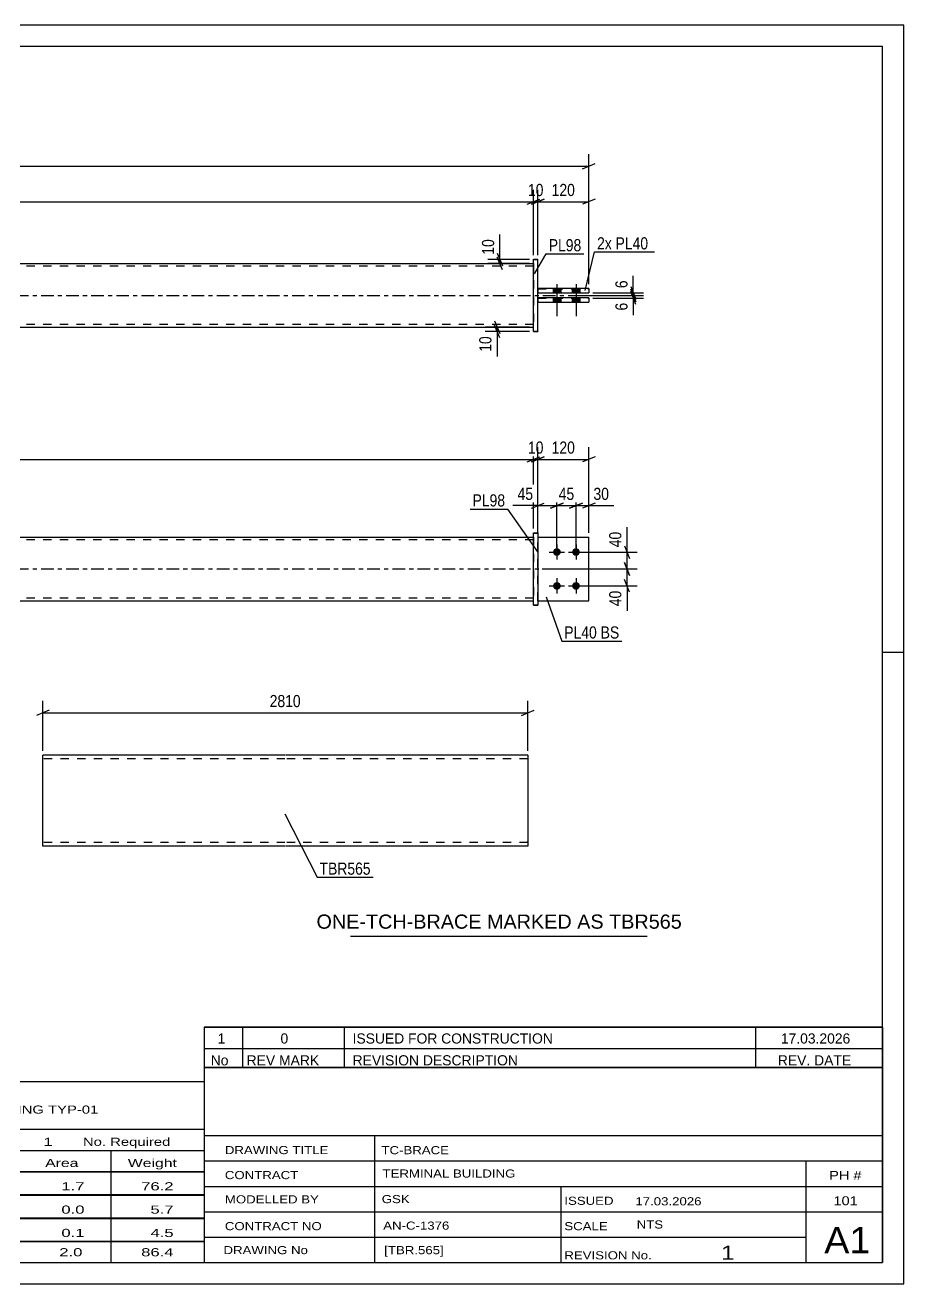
# Model space of a CAD drawing. Header units: millimetres. Extents: x 0 to 420, y 0 to 297.
# Drawn here: x 212.8 to 420, y 0 to 297 of the extents above; entities that cross this region are included whole.
import ezdxf

# ---------------------------------------------------------------- set-up
doc = ezdxf.new("R2010")
doc.units = ezdxf.units.MM
doc.linetypes.add('DXK_LINE_DOT2', pattern=[3.9198, 1.9599, -1.9599])
doc.linetypes.add('DXK_LINE_DOT3', pattern=[5.9187, 2.979, -0.9799, 0.9799, -0.9799])
doc.styles.add('Arial', font='ARIAL.TTF', dxfattribs={"height": 0.2})
doc.styles.add('Arial Narrow', font='ARIALN.TTF', dxfattribs={"height": 0.2})

# ---------------------------------------------------------------- blocks, each defined once
blk = doc.blocks.new('Unknown-582686256-1133')
at = {"color": 5, "linetype": 'Continuous'}
for p, q in [((420, 297), (0, 297)), ((420, 0), (420, 297)), ((415, 292), (5, 292)), ((415, 5), (415, 292)), ((420, 149), (415, 149)), ((5, 5), (415, 5)), ((0, 0), (420, 0))]:
    blk.add_line(p, q, dxfattribs=at)
blk = doc.blocks.new('Part-582686256-1702 - 1676')
at = {"color": 7, "linetype": 'DXK_LINE_DOT2'}
for p, q in [((333.69, 161.17), (333.69, 176.18)), ((333.69, 176.18), (345.69, 176.18)), ((333.69, 176.17), (345.69, 176.17)), ((345.69, 176.18), (345.69, 176.17)), ((345.69, 161.18), (345.69, 176.18)), ((333.69, 161.18), (333.69, 161.17))]:
    blk.add_line(p, q, dxfattribs=at)
at = {"color": 2, "linetype": 'Continuous'}
for p, q in [((333.69, 161.18), (345.69, 161.18)), ((333.69, 161.17), (345.69, 161.17)), ((345.69, 161.18), (345.69, 161.18)), ((345.69, 161.18), (345.69, 161.17)), ((345.69, 161.17), (345.69, 161.18))]:
    blk.add_line(p, q, dxfattribs=at)
blk = doc.blocks.new('Part-582686256-1707 - 1676')
at = {"color": 2, "linetype": 'Continuous'}
for p, q in [((333.69, 176.18), (345.69, 176.18)), ((345.69, 161.18), (345.69, 176.18)), ((333.69, 161.18), (345.69, 161.18)), ((333.69, 161.18), (345.69, 161.18))]:
    blk.add_line(p, q, dxfattribs=at)
at = {"color": 7, "linetype": 'DXK_LINE_DOT2'}
for p, q in [((333.69, 176.18), (345.69, 176.18)), ((333.69, 161.18), (333.69, 176.18)), ((345.69, 176.18), (345.69, 176.18)), ((333.69, 161.18), (333.69, 161.18))]:
    blk.add_line(p, q, dxfattribs=at)
blk = doc.blocks.new('Part-582686256-1712 - 1676')
at = {"color": 2, "linetype": 'Continuous'}
for p, q in [((332.69, 177.21), (333.69, 177.21)), ((332.69, 160.21), (332.69, 177.21)), ((333.69, 177.21), (333.69, 160.15)), ((332.69, 160.21), (332.69, 160.15)), ((332.69, 160.15), (332.69, 160.21)), ((332.69, 160.21), (333.69, 160.21)), ((332.69, 160.15), (333.69, 160.15))]:
    blk.add_line(p, q, dxfattribs=at)
at = {"color": 7, "linetype": 'DXK_LINE_DOT2'}
blk.add_line((332.69, 177.15), (333.69, 177.15), dxfattribs=at)
blk = doc.blocks.new('Part-582686256-1732 - 1676')
at = {"linetype": 'Continuous'}
blk.add_hatch(color=2, dxfattribs=at).paths.add_polyline_path([(106.59, 176.18), (105.79, 177.58), (107.39, 177.58)])
at = {"color": 2, "linetype": 'Continuous'}
for p, q in [((76.59, 176.18), (204.59, 176.18)), ((106.59, 176.18), (105.79, 177.58)), ((105.79, 177.58), (107.39, 177.58)), ((107.39, 177.58), (106.59, 176.18)), ((204.69, 176.18), (332.69, 176.18)), ((76.59, 161.18), (204.59, 161.18)), ((204.69, 161.18), (332.69, 161.18))]:
    blk.add_line(p, q, dxfattribs=at)
at = {"color": 7, "linetype": 'DXK_LINE_DOT2'}
for p, q in [((76.59, 161.18), (76.59, 176.18)), ((204.59, 175.58), (76.59, 175.58)), ((332.69, 175.58), (204.69, 175.58)), ((332.69, 176.18), (332.69, 161.18)), ((204.59, 161.78), (76.59, 161.78)), ((332.69, 161.78), (204.69, 161.78))]:
    blk.add_line(p, q, dxfattribs=at)
at = {"color": 7, "linetype": 'DXK_LINE_DOT3'}
for p, q in [((66.59, 168.68), (204.59, 168.68)), ((204.69, 168.68), (342.69, 168.68))]:
    blk.add_line(p, q, dxfattribs=at)
at = {"color": 2, "linetype": 'Continuous'}
blk.add_circle((106.59, 177.08), 1, dxfattribs=at)
blk = doc.blocks.new('Bolt-582686256-1733 - 1676')
at = {"linetype": 'Continuous'}
for points in [[(338.19, 173.58), (338.37, 173.56), (338.55, 173.51), (338.72, 173.41), (338.86, 173.29), (338.97, 173.13), (339.04, 172.96), (339.08, 172.78), (339.08, 172.59), (339.04, 172.41), (338.97, 172.23), (338.86, 172.08), (338.72, 171.96), (338.55, 171.86), (338.37, 171.8), (338.19, 171.78), (338, 171.8), (337.82, 171.86), (337.66, 171.96), (337.52, 172.08), (337.41, 172.23), (337.33, 172.41), (337.29, 172.59), (337.29, 172.78), (337.33, 172.96), (337.41, 173.13), (337.52, 173.29), (337.66, 173.41), (337.82, 173.51), (338, 173.56)], [(342.69, 173.58), (342.87, 173.56), (343.05, 173.51), (343.22, 173.41), (343.36, 173.29), (343.47, 173.13), (343.54, 172.96), (343.58, 172.78), (343.58, 172.59), (343.54, 172.41), (343.47, 172.23), (343.36, 172.08), (343.22, 171.96), (343.05, 171.86), (342.87, 171.8), (342.69, 171.78), (342.5, 171.8), (342.32, 171.86), (342.16, 171.96), (342.02, 172.08), (341.91, 172.23), (341.83, 172.41), (341.79, 172.59), (341.79, 172.78), (341.83, 172.96), (341.91, 173.13), (342.02, 173.29), (342.16, 173.41), (342.32, 173.51), (342.5, 173.56)], [(338.19, 165.58), (338.37, 165.56), (338.55, 165.51), (338.72, 165.41), (338.86, 165.29), (338.97, 165.13), (339.04, 164.96), (339.08, 164.78), (339.08, 164.59), (339.04, 164.41), (338.97, 164.23), (338.86, 164.08), (338.72, 163.96), (338.55, 163.86), (338.37, 163.8), (338.19, 163.78), (338, 163.8), (337.82, 163.86), (337.66, 163.96), (337.52, 164.08), (337.41, 164.23), (337.33, 164.41), (337.29, 164.59), (337.29, 164.78), (337.33, 164.96), (337.41, 165.13), (337.52, 165.29), (337.66, 165.41), (337.82, 165.51), (338, 165.56)], [(342.69, 165.58), (342.87, 165.56), (343.05, 165.51), (343.22, 165.41), (343.36, 165.29), (343.47, 165.13), (343.54, 164.96), (343.58, 164.78), (343.58, 164.59), (343.54, 164.41), (343.47, 164.23), (343.36, 164.08), (343.22, 163.96), (343.05, 163.86), (342.87, 163.8), (342.69, 163.78), (342.5, 163.8), (342.32, 163.86), (342.16, 163.96), (342.02, 164.08), (341.91, 164.23), (341.83, 164.41), (341.79, 164.59), (341.79, 164.78), (341.83, 164.96), (341.91, 165.13), (342.02, 165.29), (342.16, 165.41), (342.32, 165.51), (342.5, 165.56)]]:
    blk.add_hatch(color=1, dxfattribs=at).paths.add_polyline_path(points)
at = {"color": 1, "linetype": 'Continuous'}
for p, q in [((336.39, 172.68), (339.99, 172.68)), ((338.19, 174.48), (338.19, 170.88)), ((340.89, 172.68), (344.49, 172.68)), ((342.69, 174.48), (342.69, 170.88)), ((338.19, 166.48), (338.19, 162.88)), ((342.69, 166.48), (342.69, 162.88)), ((336.39, 164.68), (339.99, 164.68)), ((340.89, 164.68), (344.49, 164.68))]:
    blk.add_line(p, q, dxfattribs=at)
blk = doc.blocks.new('Part-582686256-1393 - 1360')
at = {"color": 2, "linetype": 'Continuous'}
for p, q in [((345.69, 234.87), (333.69, 234.87)), ((345.69, 234.87), (345.69, 233.82)), ((333.69, 233.87), (345.69, 233.87)), ((333.69, 233.82), (345.69, 233.82))]:
    blk.add_line(p, q, dxfattribs=at)
at = {"color": 7, "linetype": 'DXK_LINE_DOT2'}
for p, q in [((333.69, 234.87), (333.69, 233.82)), ((333.69, 234.82), (345.69, 234.82))]:
    blk.add_line(p, q, dxfattribs=at)
blk = doc.blocks.new('Part-582686256-1410 - 1360')
at = {"linetype": 'Continuous'}
blk.add_hatch(color=2, dxfattribs=at).paths.add_polyline_path([(106.59, 233.24), (105.79, 234.64), (107.39, 234.64)])
at = {"color": 2, "linetype": 'Continuous'}
for p, q in [((76.59, 240.74), (204.59, 240.74)), ((204.69, 240.74), (332.69, 240.74)), ((106.59, 233.24), (105.79, 234.64)), ((105.79, 234.64), (107.39, 234.64)), ((107.39, 234.64), (106.59, 233.24)), ((76.59, 225.74), (204.59, 225.74)), ((204.69, 225.74), (332.69, 225.74))]:
    blk.add_line(p, q, dxfattribs=at)
at = {"color": 7, "linetype": 'DXK_LINE_DOT2'}
for p, q in [((76.59, 240.74), (76.59, 225.74)), ((332.69, 240.74), (332.69, 225.74)), ((204.59, 240.14), (76.59, 240.14)), ((332.69, 240.14), (204.69, 240.14)), ((204.59, 226.34), (76.59, 226.34)), ((332.69, 226.34), (204.69, 226.34))]:
    blk.add_line(p, q, dxfattribs=at)
at = {"color": 7, "linetype": 'DXK_LINE_DOT3'}
for p, q in [((66.59, 233.24), (204.59, 233.24)), ((204.69, 233.24), (342.69, 233.24))]:
    blk.add_line(p, q, dxfattribs=at)
at = {"color": 2, "linetype": 'Continuous'}
blk.add_circle((106.59, 234.14), 1, dxfattribs=at)
blk = doc.blocks.new('Bolt-582686256-1395 - 1360')
at = {"linetype": 'Continuous'}
for points in [[(339.09, 234.86), (337.29, 234.86), (337.29, 233.86), (339.09, 233.86)], [(339.09, 234.83), (337.29, 234.83), (337.29, 233.83), (339.09, 233.83)], [(343.59, 234.86), (341.79, 234.86), (341.79, 233.86), (343.59, 233.86)], [(343.59, 234.83), (341.79, 234.83), (341.79, 233.83), (343.59, 233.83)], [(339.09, 232.66), (337.29, 232.66), (337.29, 231.66), (339.09, 231.66)], [(339.09, 232.63), (337.29, 232.63), (337.29, 231.63), (339.09, 231.63)], [(343.59, 232.66), (341.79, 232.66), (341.79, 231.66), (343.59, 231.66)], [(343.59, 232.63), (341.79, 232.63), (341.79, 231.63), (343.59, 231.63)]]:
    blk.add_hatch(color=1, dxfattribs=at).paths.add_polyline_path(points)
at = {"color": 1, "linetype": 'Continuous'}
for p, q in [((337.29, 234.86), (337.29, 233.86)), ((337.29, 234.83), (337.29, 233.83)), ((338.19, 235.86), (338.19, 228.36)), ((338.19, 235.83), (338.19, 228.33)), ((339.09, 234.86), (339.09, 233.86)), ((339.09, 234.83), (339.09, 233.83)), ((341.79, 234.86), (341.79, 233.86)), ((341.79, 234.83), (341.79, 233.83)), ((342.69, 235.86), (342.69, 228.36)), ((342.69, 235.83), (342.69, 228.33)), ((343.59, 234.86), (343.59, 233.86)), ((343.59, 234.83), (343.59, 233.83)), ((337.29, 232.66), (337.29, 231.66)), ((337.29, 232.63), (337.29, 231.63)), ((339.09, 232.66), (339.09, 231.66)), ((339.09, 232.63), (339.09, 231.63)), ((341.79, 232.66), (341.79, 231.66)), ((341.79, 232.63), (341.79, 231.63)), ((343.59, 232.66), (343.59, 231.66)), ((343.59, 232.63), (343.59, 231.63))]:
    blk.add_line(p, q, dxfattribs=at)
blk = doc.blocks.new('Part-582686256-1440 - 1360')
at = {"color": 2, "linetype": 'Continuous'}
for p, q in [((332.69, 224.77), (332.69, 241.77)), ((332.69, 241.77), (333.69, 241.77)), ((333.69, 224.77), (333.69, 241.77)), ((332.69, 224.77), (333.69, 224.77)), ((332.69, 224.77), (332.69, 224.71)), ((332.69, 224.71), (332.69, 224.77)), ((332.69, 224.71), (333.69, 224.71)), ((333.69, 224.71), (333.69, 224.77)), ((333.69, 224.77), (333.69, 224.71))]:
    blk.add_line(p, q, dxfattribs=at)
at = {"color": 7, "linetype": 'DXK_LINE_DOT2'}
for q in [(332.69, 241.77), (333.69, 241.71)]:
    blk.add_line((332.69, 241.71), q, dxfattribs=at)
blk = doc.blocks.new('Part-582686256-1445 - 1360')
at = {"color": 2, "linetype": 'Continuous'}
for p, q in [((345.69, 232.67), (333.69, 232.67)), ((333.69, 231.67), (345.69, 231.67)), ((345.69, 232.67), (345.69, 231.62)), ((333.69, 231.62), (345.69, 231.62))]:
    blk.add_line(p, q, dxfattribs=at)
at = {"color": 7, "linetype": 'DXK_LINE_DOT2'}
for p, q in [((333.69, 232.67), (333.69, 231.62)), ((333.69, 232.62), (345.69, 232.62))]:
    blk.add_line(p, q, dxfattribs=at)
blk = doc.blocks.new('Part-582686256-2098 - 2092')
at = {"color": 2, "linetype": 'Continuous'}
for p, q in [((274.06, 124.73), (216.92, 124.73)), ((216.92, 103.43), (216.92, 124.73)), ((331.3, 124.73), (274.16, 124.73)), ((331.3, 124.73), (331.3, 124.6)), ((331.3, 124.6), (331.3, 123.02)), ((331.3, 123.02), (331.3, 103.3)), ((216.92, 103.3), (216.92, 103.43)), ((274.06, 103.3), (216.92, 103.3)), ((331.3, 103.3), (274.16, 103.3))]:
    blk.add_line(p, q, dxfattribs=at)
at = {"color": 7, "linetype": 'DXK_LINE_DOT2'}
for p, q in [((274.06, 123.87), (216.92, 123.87)), ((331.3, 123.87), (274.16, 123.87)), ((331.3, 124.23), (331.3, 123.02)), ((216.92, 104.16), (216.92, 104.22)), ((274.06, 104.16), (216.92, 104.16)), ((331.3, 104.16), (274.16, 104.16)), ((331.3, 104.22), (331.3, 104.36)), ((331.3, 104.16), (331.3, 104.22)), ((331.3, 104.16), (331.3, 104.22)), ((216.92, 103.3), (216.92, 103.3))]:
    blk.add_line(p, q, dxfattribs=at)
blk = doc.blocks.new('StraightDimension-582686256-1807 - 1676')
at = {"color": 7, "linetype": 'Continuous'}
for p, q in [((341.19, 183.02), (344.19, 184.22)), ((342.69, 173.68), (342.69, 186.47)), ((347.19, 184.22), (344.19, 183.02)), ((345.69, 177.18), (345.69, 186.47)), ((342.69, 183.62), (345.69, 183.62))]:
    blk.add_line(p, q, dxfattribs=at)
at = {"color": 0}
blk.add_wipeout([(351.07, 184.37), (351.07, 188.57), (346.21, 188.57), (346.21, 184.37)], dxfattribs=at)
at = {"color": 7, "linetype": 'Continuous'}
blk.add_line((345.69, 183.62), (351.59, 183.62), dxfattribs=at)
blk.add_line((345.69, 183.62), (351.59, 183.62), dxfattribs=at)
at = {"color": 3, "style": 'Arial Narrow'}
blk.add_text('30', height=2.863, dxfattribs=at).set_placement((346.81, 184.97))
blk = doc.blocks.new('StraightDimension-582686256-1754 - 1676')
at = {"color": 7, "linetype": 'Continuous'}
for p, q in [((76.59, 178.15), (76.59, 197.4)), ((332.69, 178.21), (332.69, 197.4)), ((78.09, 195.15), (75.09, 193.95)), ((76.59, 194.55), (332.69, 194.55)), ((331.19, 193.95), (334.19, 195.15))]:
    blk.add_line(p, q, dxfattribs=at)
at = {"color": 0}
blk.add_wipeout([(208.89, 195.3), (208.89, 199.5), (200.38, 199.5), (200.38, 195.3)], dxfattribs=at)
at = {"color": 3, "style": 'Arial Narrow'}
blk.add_text('2810', height=2.863, dxfattribs=at).set_placement((200.98, 195.9))
blk = doc.blocks.new('StraightDimension-582686256-1760 - 1676')
at = {"color": 7, "linetype": 'Continuous'}
for p, q in [((332.69, 178.21), (332.69, 197.4)), ((333.69, 177.18), (333.69, 197.4)), ((331.19, 193.95), (334.19, 195.15)), ((335.19, 195.15), (332.19, 193.95)), ((332.69, 194.55), (333.69, 194.55))]:
    blk.add_line(p, q, dxfattribs=at)
at = {"color": 0}
blk.add_wipeout([(335.62, 195.3), (335.62, 199.5), (330.76, 199.5), (330.76, 195.3)], dxfattribs=at)
at = {"color": 3, "style": 'Arial Narrow'}
blk.add_text('10', height=2.863, dxfattribs=at).set_placement((331.36, 195.9))
blk = doc.blocks.new('StraightDimension-582686256-1770 - 1676')
at = {"color": 7, "linetype": 'Continuous'}
for p, q in [((333.69, 177.18), (333.69, 197.4)), ((345.69, 177.18), (345.69, 197.4)), ((332.19, 193.95), (335.19, 195.15)), ((333.69, 194.55), (345.69, 194.55)), ((347.19, 195.15), (344.19, 193.95))]:
    blk.add_line(p, q, dxfattribs=at)
at = {"color": 0}
blk.add_wipeout([(343.03, 195.3), (343.03, 199.5), (336.35, 199.5), (336.35, 195.3)], dxfattribs=at)
at = {"color": 3, "style": 'Arial Narrow'}
blk.add_text('120', height=2.863, dxfattribs=at).set_placement((336.95, 195.9))
blk = doc.blocks.new('StraightDimension-582686256-1785 - 1676')
at = {"color": 7, "linetype": 'Continuous'}
for p, q in [((332.19, 183.02), (335.19, 184.22)), ((333.69, 177.18), (333.69, 186.47)), ((339.69, 184.22), (336.69, 183.02)), ((338.19, 173.68), (338.19, 186.47)), ((333.69, 183.62), (338.19, 183.62))]:
    blk.add_line(p, q, dxfattribs=at)
at = {"color": 0}
blk.add_wipeout([(333.16, 184.37), (333.16, 188.57), (328.31, 188.57), (328.31, 184.37)], dxfattribs=at)
at = {"color": 7, "linetype": 'Continuous'}
blk.add_line((333.69, 183.62), (327.78, 183.62), dxfattribs=at)
blk.add_line((333.69, 183.62), (327.78, 183.62), dxfattribs=at)
at = {"color": 3, "style": 'Arial Narrow'}
blk.add_text('45', height=2.863, dxfattribs=at).set_placement((328.91, 184.97))
blk = doc.blocks.new('StraightDimension-582686256-1798 - 1676')
at = {"color": 7, "linetype": 'Continuous'}
for p, q in [((336.69, 183.02), (339.69, 184.22)), ((338.19, 173.68), (338.19, 186.47)), ((344.19, 184.22), (341.19, 183.02)), ((342.69, 173.68), (342.69, 186.47)), ((338.19, 183.62), (342.69, 183.62))]:
    blk.add_line(p, q, dxfattribs=at)
at = {"color": 0}
blk.add_wipeout([(342.87, 184.37), (342.87, 188.57), (338.01, 188.57), (338.01, 184.37)], dxfattribs=at)
at = {"color": 3, "style": 'Arial Narrow'}
blk.add_text('45', height=2.863, dxfattribs=at).set_placement((338.61, 184.97))
blk = doc.blocks.new('StraightDimension-582686256-1821 - 1676')
at = {"color": 7, "linetype": 'Continuous'}
for p, q in [((354.13, 170.18), (355.33, 167.18)), ((334.69, 168.68), (357.13, 168.68)), ((354.73, 164.68), (354.73, 168.68)), ((343.69, 164.68), (357.13, 164.68)), ((355.33, 163.18), (354.13, 166.18))]:
    blk.add_line(p, q, dxfattribs=at)
at = {"color": 0}
blk.add_wipeout([(353.98, 164.15), (349.78, 164.15), (349.78, 159.3), (353.98, 159.3)], dxfattribs=at)
at = {"color": 7, "linetype": 'Continuous'}
blk.add_line((354.73, 164.68), (354.73, 158.77), dxfattribs=at)
blk.add_line((354.73, 164.68), (354.73, 158.77), dxfattribs=at)
at = {"color": 3, "style": 'Arial Narrow'}
blk.add_text('40', height=2.863, rotation=90.0002, dxfattribs=at).set_placement((353.38, 159.9))
blk = doc.blocks.new('StraightDimension-582686256-1828 - 1676')
at = {"color": 7, "linetype": 'Continuous'}
for p, q in [((343.69, 172.68), (357.13, 172.68)), ((354.13, 174.18), (355.33, 171.18)), ((354.73, 168.68), (354.73, 172.68)), ((355.33, 167.18), (354.13, 170.18)), ((334.69, 168.68), (357.13, 168.68))]:
    blk.add_line(p, q, dxfattribs=at)
at = {"color": 0}
blk.add_wipeout([(353.98, 178.06), (349.78, 178.06), (349.78, 173.2), (353.98, 173.2)], dxfattribs=at)
at = {"color": 7, "linetype": 'Continuous'}
blk.add_line((354.73, 172.68), (354.73, 178.58), dxfattribs=at)
blk.add_line((354.73, 172.68), (354.73, 178.58), dxfattribs=at)
at = {"color": 3, "style": 'Arial Narrow'}
blk.add_text('40', height=2.863, rotation=90.0002, dxfattribs=at).set_placement((353.38, 173.8))
blk = doc.blocks.new('StraightDimension-582686256-1581 - 1360')
at = {"color": 7, "linetype": 'Continuous'}
for p, q in [((331.19, 254.73), (334.19, 255.93)), ((335.19, 255.93), (332.19, 254.73)), ((332.69, 242.71), (332.69, 258.18)), ((333.69, 242.71), (333.69, 258.18)), ((332.69, 255.33), (333.69, 255.33))]:
    blk.add_line(p, q, dxfattribs=at)
at = {"color": 0}
blk.add_wipeout([(335.62, 256.08), (335.62, 260.28), (330.76, 260.28), (330.76, 256.08)], dxfattribs=at)
at = {"color": 3, "style": 'Arial Narrow'}
blk.add_text('10', height=2.863, dxfattribs=at).set_placement((331.36, 256.68))
blk = doc.blocks.new('StraightDimension-582686256-1539 - 1360')
at = {"color": 7, "linetype": 'Continuous'}
for p, q in [((331.69, 241.71), (321.88, 241.71)), ((331.69, 240.74), (321.88, 240.74)), ((324.13, 243.21), (325.33, 240.21)), ((325.33, 239.24), (324.13, 242.24)), ((324.73, 240.74), (324.73, 241.71))]:
    blk.add_line(p, q, dxfattribs=at)
at = {"color": 0}
blk.add_wipeout([(323.98, 247.09), (319.78, 247.09), (319.78, 242.24), (323.98, 242.24)], dxfattribs=at)
at = {"color": 7, "linetype": 'Continuous'}
blk.add_line((324.73, 241.71), (324.73, 247.62), dxfattribs=at)
blk.add_line((324.73, 241.71), (324.73, 247.62), dxfattribs=at)
at = {"color": 3, "style": 'Arial Narrow'}
blk.add_text('10', height=2.863, rotation=90.0002, dxfattribs=at).set_placement((323.38, 242.84))
blk = doc.blocks.new('StraightDimension-582686256-1526 - 1360')
at = {"color": 7, "linetype": 'Continuous'}
for p, q in [((331.69, 225.74), (321.24, 225.74)), ((323.49, 227.24), (324.69, 224.24)), ((324.69, 223.21), (323.49, 226.21)), ((324.09, 224.71), (324.09, 225.74)), ((331.69, 224.71), (321.24, 224.71))]:
    blk.add_line(p, q, dxfattribs=at)
at = {"color": 0}
blk.add_wipeout([(323.34, 224.19), (319.14, 224.19), (319.14, 219.33), (323.34, 219.33)], dxfattribs=at)
at = {"color": 7, "linetype": 'Continuous'}
blk.add_line((324.09, 224.71), (324.09, 218.81), dxfattribs=at)
blk.add_line((324.09, 224.71), (324.09, 218.81), dxfattribs=at)
at = {"color": 3, "style": 'Arial Narrow'}
blk.add_text('10', height=2.863, rotation=90.0002, dxfattribs=at).set_placement((322.74, 219.93))
blk = doc.blocks.new('StraightDimension-582686256-1549 - 1360')
at = {"color": 7, "linetype": 'Continuous'}
for p, q in [((65.09, 264.34), (62.09, 263.14)), ((63.59, 235.82), (63.59, 266.59)), ((344.19, 263.14), (347.19, 264.34)), ((345.69, 235.87), (345.69, 266.59)), ((63.59, 263.74), (345.69, 263.74))]:
    blk.add_line(p, q, dxfattribs=at)
at = {"color": 0}
blk.add_wipeout([(208.89, 264.49), (208.89, 268.69), (200.38, 268.69), (200.38, 264.49)], dxfattribs=at)
at = {"color": 3, "style": 'Arial Narrow'}
blk.add_text('3070', height=2.863, dxfattribs=at).set_placement((200.98, 265.09))
blk = doc.blocks.new('StraightDimension-582686256-1557 - 1360')
at = {"color": 7, "linetype": 'Continuous'}
for p, q in [((332.19, 254.73), (335.19, 255.93)), ((333.69, 242.71), (333.69, 258.18)), ((347.19, 255.93), (344.19, 254.73)), ((345.69, 235.87), (345.69, 258.18)), ((333.69, 255.33), (345.69, 255.33))]:
    blk.add_line(p, q, dxfattribs=at)
at = {"color": 0}
blk.add_wipeout([(343.03, 256.08), (343.03, 260.28), (336.35, 260.28), (336.35, 256.08)], dxfattribs=at)
at = {"color": 3, "style": 'Arial Narrow'}
blk.add_text('120', height=2.863, dxfattribs=at).set_placement((336.95, 256.68))
blk = doc.blocks.new('StraightDimension-582686256-1575 - 1360')
at = {"color": 7, "linetype": 'Continuous'}
for p, q in [((78.09, 255.93), (75.09, 254.73)), ((76.59, 242.77), (76.59, 258.18)), ((331.19, 254.73), (334.19, 255.93)), ((332.69, 242.71), (332.69, 258.18)), ((76.59, 255.33), (332.69, 255.33))]:
    blk.add_line(p, q, dxfattribs=at)
at = {"color": 0}
blk.add_wipeout([(208.89, 256.08), (208.89, 260.28), (200.38, 260.28), (200.38, 256.08)], dxfattribs=at)
at = {"color": 3, "style": 'Arial Narrow'}
blk.add_text('2810', height=2.863, dxfattribs=at).set_placement((200.98, 256.68))
blk = doc.blocks.new('StraightDimension-582686256-1606 - 1360')
at = {"color": 7, "linetype": 'Continuous'}
for p, q in [((355.59, 234.74), (356.79, 231.74)), ((341.44, 233.24), (358.59, 233.24)), ((346.69, 232.62), (358.59, 232.62)), ((356.79, 231.12), (355.59, 234.12)), ((356.19, 232.62), (356.19, 233.24))]:
    blk.add_line(p, q, dxfattribs=at)
at = {"color": 0}
blk.add_wipeout([(355.44, 232.09), (351.24, 232.09), (351.24, 229.06), (355.44, 229.06)], dxfattribs=at)
at = {"color": 7, "linetype": 'Continuous'}
blk.add_line((356.19, 232.62), (356.19, 228.54), dxfattribs=at)
blk.add_line((356.19, 232.62), (356.19, 228.54), dxfattribs=at)
at = {"color": 3, "style": 'Arial Narrow'}
blk.add_text('6', height=2.86, rotation=90.0002, dxfattribs=at).set_placement((354.84, 229.66))
blk = doc.blocks.new('StraightDimension-582686256-1615 - 1360')
at = {"color": 7, "linetype": 'Continuous'}
for p, q in [((355.59, 235.32), (356.79, 232.32)), ((356.79, 231.74), (355.59, 234.74)), ((341.44, 233.24), (358.59, 233.24)), ((346.69, 233.82), (358.59, 233.82)), ((356.19, 233.24), (356.19, 233.82))]:
    blk.add_line(p, q, dxfattribs=at)
at = {"color": 0}
blk.add_wipeout([(355.44, 237.37), (351.24, 237.37), (351.24, 234.34), (355.44, 234.34)], dxfattribs=at)
at = {"color": 7, "linetype": 'Continuous'}
blk.add_line((356.19, 233.82), (356.19, 237.89), dxfattribs=at)
blk.add_line((356.19, 233.82), (356.19, 237.89), dxfattribs=at)
at = {"color": 3, "style": 'Arial Narrow'}
blk.add_text('6', height=2.86, rotation=90.0002, dxfattribs=at).set_placement((354.84, 234.94))
blk = doc.blocks.new('StraightDimension-582686256-2101 - 2092')
at = {"color": 7, "linetype": 'Continuous'}
for p, q in [((216.92, 125.73), (216.92, 137.58)), ((331.3, 125.73), (331.3, 137.58)), ((218.42, 135.33), (215.42, 134.13)), ((216.92, 134.73), (331.3, 134.73)), ((329.8, 134.13), (332.8, 135.33))]:
    blk.add_line(p, q, dxfattribs=at)
at = {"color": 0}
blk.add_wipeout([(278.36, 135.48), (278.36, 139.68), (269.85, 139.68), (269.85, 135.48)], dxfattribs=at)
at = {"color": 3, "style": 'Arial Narrow'}
blk.add_text('2810', height=2.863, dxfattribs=at).set_placement((270.45, 136.08))
blk = doc.blocks.new('Unknown-582686256-4125')
at = {"color": 7, "linetype": 'Continuous'}
for p, q in [((255, 51.05), (255, 5)), ((255, 51.05), (415, 51.05)), ((415, 51), (415, 5)), ((255, 35), (415, 35)), ((295.14, 35), (295.14, 5)), ((255, 29), (415, 29)), ((397, 5.05), (397, 29.05)), ((255, 23), (415, 23)), ((339.14, 23), (339.14, 5)), ((255, 17), (415, 17)), ((255, 11), (397, 11)), ((255, 5), (415, 5))]:
    blk.add_line(p, q, dxfattribs=at)
at = {"color": 7, "style": 'Arial Narrow'}
for s, height, width, p in [('DRAWING TITLE', 1.9089, 1.425378, (259.88, 30.61)), ('TC-BRACE', 1.909, 1.425378, (296.81, 30.59)), ('TERMINAL BUILDING', 1.9089, 1.425378, (297.06, 25.07)), ('CONTRACT', 1.909, 1.425378, (259.88, 24.71)), ('MODELLED BY', 1.9089, 1.425378, (259.88, 18.98)), ('GSK', 1.909, 1.425378, (296.88, 19.04)), ('ISSUED', 1.909, 1.425378, (339.94, 18.64)), ('17.03.2026', 1.909, 1.425378, (356.69, 18.52)), ('CONTRACT NO', 1.9089, 1.425378, (259.88, 12.66)), ('AN-C-1376', 1.909, 1.425378, (297.23, 12.78)), ('SCALE', 1.909, 1.425378, (339.94, 12.65)), ('A1', 6.204, 1.25, (401.24, 7.2)), ('DRAWING No', 1.909, 1.425378, (259.56, 7)), ('[TBR.565]', 1.909, 1.425378, (297.46, 6.99)), ('1', 3.34, 1.5, (376.91, 5.68)), ('REVISION No.', 1.9089, 1.425378, (339.94, 5.77))]:
    blk.add_text(s, height=height, dxfattribs=dict(at, width=width)).set_placement(p)
at = {"color": 7, "linetype": 'Continuous', "style": 'Arial Narrow'}
for s, height, width, p in [('PH #', 2.1, 1.42538, (402.4, 24.55)), ('101', 2.1, 1.42538, (403.41, 18.55)), ('NTS', 1.909, 1.425378, (357, 13.05))]:
    blk.add_text(s, height=height, dxfattribs=dict(at, width=width)).set_placement(p)
blk = doc.blocks.new('Unknown-582686256-4126')
at = {"color": 7, "linetype": 'Continuous'}
for p, q in [((255, 60.55), (415, 60.55)), ((415, 60.55), (255, 60.55)), ((255, 60.55), (255, 55.55)), ((264, 60.55), (264, 55.55)), ((288, 60.55), (288, 55.55)), ((385, 60.55), (385, 55.55)), ((415, 60.55), (415, 55.55)), ((255, 55.55), (415, 55.55)), ((255, 55.55), (255, 51.05)), ((255, 55.55), (415, 55.55)), ((264, 55.55), (264, 51.05)), ((288, 55.55), (288, 51.05)), ((385, 55.55), (385, 51.05)), ((415, 55.55), (415, 51.05)), ((415, 51.05), (255, 51.05))]:
    blk.add_line(p, q, dxfattribs=at)
at = {"color": 7, "linetype": 'Continuous', "style": 'Arial Narrow'}
for s, height, width, p in [('1', 2.39, 1.196471, (258.16, 56.7)), ('0', 2.39, 1.196471, (273, 56.7)), ('ISSUED FOR CONSTRUCTION', 2.3861, 1.196471, (290, 56.7)), ('17.03.2026', 2.386, 1.196471, (391, 56.7)), ('No', 2.386, 1.2, (256.54, 51.55)), ('REV MARK', 2.386, 1.2, (265, 51.55)), ('REVISION DESCRIPTION', 2.3861, 1.2, (290, 51.55)), ('REV. DATE', 2.386, 1.2, (390.28, 51.55))]:
    blk.add_text(s, height=height, dxfattribs=dict(at, width=width)).set_placement(p)
blk = doc.blocks.new('Unknown-582686256-4127')
at = {"color": 7, "linetype": 'Continuous'}
for p, q in [((95, 47.75), (255, 47.75)), ((95, 36.5), (95, 47.75)), ((255, 47.75), (255, 36.5)), ((95, 36.5), (255, 36.5)), ((95, 36.5), (95, 31.5)), ((255, 36.5), (255, 31.5)), ((95, 31.5), (255, 31.5)), ((95, 31.5), (95, 26.5)), ((119, 31.5), (119, 26.5)), ((154.5, 31.5), (154.5, 26.5)), ((180.5, 31.5), (180.5, 26.5)), ((193.5, 31.5), (193.5, 26.5)), ((211, 31.5), (211, 26.5)), ((233, 31.5), (233, 26.5)), ((255, 31.5), (255, 26.5)), ((95, 26.5), (255, 26.5)), ((95, 26.45), (95, 21.05)), ((95, 26.45), (255, 26.45)), ((119, 26.5), (119, 21)), ((154.5, 26.5), (154.5, 21)), ((180.5, 26.5), (180.5, 21)), ((193.5, 26.5), (193.5, 21)), ((211, 26.5), (211, 21)), ((233, 26.5), (233, 21)), ((255, 26.45), (255, 21.05)), ((95, 21.05), (255, 21.05)), ((95, 20.95), (95, 15.55)), ((95, 20.95), (255, 20.95)), ((119, 21), (119, 15.5)), ((154.5, 21), (154.5, 15.5)), ((180.5, 21), (180.5, 15.5)), ((193.5, 21), (193.5, 15.5)), ((211, 21), (211, 15.5)), ((233, 21), (233, 15.5)), ((255, 20.95), (255, 15.55)), ((95, 15.55), (255, 15.55)), ((95, 15.45), (95, 10.05)), ((95, 15.45), (255, 15.45)), ((119, 15.5), (119, 10)), ((154.5, 15.5), (154.5, 10)), ((180.5, 15.5), (180.5, 10)), ((193.5, 15.5), (193.5, 10)), ((211, 15.5), (211, 10)), ((233, 15.5), (233, 10)), ((255, 15.45), (255, 10.05)), ((95, 10.05), (255, 10.05)), ((95, 10), (255, 10)), ((95, 10), (95, 5)), ((211, 10), (211, 5)), ((233, 10), (233, 5)), ((255, 10), (255, 5)), ((95, 5), (255, 5))]:
    blk.add_line(p, q, dxfattribs=at)
at = {"color": 7, "style": 'Arial Narrow'}
for s, height, width, p in [('GENERAL NOTES & WELD DETAILS :', 2.8633, 1.4, (96.15, 40.06)), ('REFER TYP DRAWING TYP-01', 1.9089, 1.6, (179.7, 40.16)), ("MATERIAL LIST FOR ASSEMBLY MK'D", 1.9089, 1.6, (96.15, 32.56)), ('TBR565', 1.909, 1.794707, (187.59, 32.47)), ('1', 1.91, 1.794707, (217.08, 32.56)), ('No. Required', 1.9089, 1.6, (226.41, 32.56)), ('Mark', 1.909, 1.7, (96.34, 27.5)), ('Profile', 1.909, 1.7, (129.41, 27.5)), ('Material', 1.909, 1.7, (159.54, 27.56)), ('No.', 1.909, 1.7, (184.5, 27.56)), ('Length', 1.909, 1.7, (195, 27.56)), ('Area', 1.909, 1.7, (217.5, 27.56)), ('Weight', 1.909, 1.7, (237, 27.56))]:
    blk.add_text(s, height=height, dxfattribs=dict(at, width=width)).set_placement(p)
at = {"color": 7, "linetype": 'Continuous', "style": 'Arial Narrow'}
for s, height, width, p in [('TBR565', 1.909, 1.794707, (96.5, 22.06)), ('SHS150*6', 1.909, 1.794707, (121, 22.06)), ('E350', 1.909, 1.794707, (160.74, 22.06)), ('1', 1.91, 1.794707, (184.86, 22.06)), ('2810', 1.909, 1.794707, (197.58, 22.06)), ('1.7', 1.909, 1.794707, (221.32, 22.06)), ('76.2', 1.909, 1.794707, (240.14, 22.06)), ('PL40', 1.909, 1.794707, (96.5, 16.56)), ('PL10*120', 1.909, 1.794707, (121, 16.56)), ('E350', 1.909, 1.794707, (160.74, 16.56)), ('4', 1.91, 1.794707, (184.86, 16.56)), ('150', 1.909, 1.794707, (199.77, 16.56)), ('0.0', 1.909, 1.794707, (221.32, 16.56)), ('5.7', 1.909, 1.794707, (242.33, 16.56)), ('PL98', 1.909, 1.794707, (96.5, 11.06)), ('PL10*170', 1.909, 1.794707, (121, 11.06)), ('E350', 1.909, 1.794707, (160.74, 11.06)), ('2', 1.91, 1.794707, (184.86, 11.06)), ('170', 1.909, 1.794707, (199.77, 11.06)), ('0.1', 1.909, 1.794707, (221.32, 11.06)), ('4.5', 1.909, 1.794707, (242.33, 11.06)), ('Total', 1.909, 1.7, (197.33, 6.5)), ('2.0', 1.909, 1.794707, (220.83, 6.5)), ('86.4', 1.909, 1.794707, (240.14, 6.5))]:
    blk.add_text(s, height=height, dxfattribs=dict(at, width=width)).set_placement(p)
blk = doc.blocks.new('Unknown-582686256-4128')
at = {"color": 7, "linetype": 'Continuous'}
blk.add_line((289.5, 82.05), (359.5, 82.05), dxfattribs=at)
at = {"color": 7, "style": 'Arial'}
blk.add_text('ONE-TCH-BRACE MARKED AS TBR565', height=3.3428, dxfattribs=at).set_placement((281.49, 83.8))
blk = doc.blocks.new('Mark-582686256-1708 - 1676')
at = {"color": 0}
blk.add_wipeout([(325.98, 183.43), (325.98, 186.43), (318.3, 186.43), (318.3, 183.43)], dxfattribs=at)
blk.add_wipeout([(325.98, 183.43), (325.98, 186.43), (318.3, 186.43), (318.3, 183.43)], dxfattribs=at)
at = {"color": 30, "linetype": 'Continuous'}
for p in [(317.7, 182.83), (333.69, 172.75)]:
    blk.add_line(p, (326.58, 182.83), dxfattribs=at)
at = {"color": 3, "style": 'Arial Narrow'}
blk.add_text('PL98', height=2.863, dxfattribs=at).set_placement((318.3, 183.43))
blk = doc.blocks.new('MarkSet-582686256-1888 - 1676')
at = {"color": 0}
blk.add_wipeout([(347.61, 152.27), (347.61, 155.27), (339.93, 155.27), (339.93, 152.27)], dxfattribs=at)
blk.add_wipeout([(347.61, 152.27), (347.61, 155.27), (339.93, 155.27), (339.93, 152.27)], dxfattribs=at)
at = {"color": 30, "linetype": 'Continuous'}
blk.add_line((335.69, 162.14), (339.33, 151.67), dxfattribs=at)
at = {"color": 0}
blk.add_wipeout([(352.89, 152.27), (352.89, 155.27), (348.51, 155.27), (348.51, 152.27)], dxfattribs=at)
blk.add_wipeout([(352.89, 152.27), (352.89, 155.27), (348.51, 155.27), (348.51, 152.27)], dxfattribs=at)
at = {"color": 30, "linetype": 'Continuous'}
blk.add_line((339.33, 151.67), (353.49, 151.67), dxfattribs=at)
at = {"color": 3, "style": 'Arial Narrow'}
for s, p in [('PL40', (339.93, 152.27)), ('BS', (348.51, 152.27))]:
    blk.add_text(s, height=2.863, dxfattribs=at).set_placement(p)
blk = doc.blocks.new('Mark-582686256-1436 - 1360')
at = {"color": 0}
blk.add_wipeout([(343.94, 243.65), (343.94, 246.65), (336.27, 246.65), (336.27, 243.65)], dxfattribs=at)
blk.add_wipeout([(343.94, 243.65), (343.94, 246.65), (336.27, 246.65), (336.27, 243.65)], dxfattribs=at)
at = {"color": 30, "linetype": 'Continuous'}
for p, q in [((332.92, 238.33), (335.67, 243.05)), ((335.67, 243.05), (344.54, 243.05))]:
    blk.add_line(p, q, dxfattribs=at)
at = {"color": 3, "style": 'Arial Narrow'}
blk.add_text('PL98', height=2.863, dxfattribs=at).set_placement((336.27, 243.65))
blk = doc.blocks.new('MarkSet-582686256-1661 - 1360')
at = {"color": 0}
blk.add_wipeout([(351.13, 244.09), (351.13, 247.09), (347.66, 247.09), (347.66, 244.09)], dxfattribs=at)
blk.add_wipeout([(351.13, 244.09), (351.13, 247.09), (347.66, 247.09), (347.66, 244.09)], dxfattribs=at)
at = {"color": 30, "linetype": 'Continuous'}
blk.add_line((344.89, 234.36), (347.06, 243.49), dxfattribs=at)
at = {"color": 0}
blk.add_wipeout([(359.71, 244.09), (359.71, 247.09), (352.03, 247.09), (352.03, 244.09)], dxfattribs=at)
blk.add_wipeout([(359.71, 244.09), (359.71, 247.09), (352.03, 247.09), (352.03, 244.09)], dxfattribs=at)
at = {"color": 30, "linetype": 'Continuous'}
blk.add_line((347.06, 243.49), (361.21, 243.49), dxfattribs=at)
at = {"color": 3, "style": 'Arial Narrow'}
for s, p in [('2x', (347.66, 244.09)), ('PL40', (352.03, 244.09))]:
    blk.add_text(s, height=2.863, dxfattribs=at).set_placement(p)
blk = doc.blocks.new('Mark-582686256-2094 - 2092')
at = {"color": 0}
blk.add_wipeout([(294.26, 96.54), (294.26, 99.54), (282.21, 99.54), (282.21, 96.54)], dxfattribs=at)
blk.add_wipeout([(294.26, 96.54), (294.26, 99.54), (282.21, 99.54), (282.21, 96.54)], dxfattribs=at)
at = {"color": 30, "linetype": 'Continuous'}
for p, q in [((274.06, 110.88), (281.61, 95.94)), ((281.61, 95.94), (294.86, 95.94))]:
    blk.add_line(p, q, dxfattribs=at)
at = {"color": 3, "style": 'Arial Narrow'}
blk.add_text('TBR565', height=2.863, dxfattribs=at).set_placement((282.21, 96.54))

msp = doc.modelspace()

# ---------------------------------------------------------------- block references
for name in ['Unknown-582686256-1133', 'Part-582686256-1410 - 1360', 'Part-582686256-1440 - 1360', 'Part-582686256-1393 - 1360', 'Bolt-582686256-1395 - 1360', 'Part-582686256-1445 - 1360', 'Part-582686256-1732 - 1676', 'Part-582686256-1712 - 1676', 'Part-582686256-1702 - 1676', 'Part-582686256-1707 - 1676', 'Bolt-582686256-1733 - 1676', 'Part-582686256-2098 - 2092', 'Unknown-582686256-4128', 'Unknown-582686256-4126', 'Unknown-582686256-4125', 'Unknown-582686256-4127']:
    msp.add_blockref(name, (0, 0))

# ---------------------------------------------------------------- next in the draw order: block references
for name in ['StraightDimension-582686256-1581 - 1360', 'StraightDimension-582686256-1526 - 1360', 'StraightDimension-582686256-1754 - 1676', 'StraightDimension-582686256-1807 - 1676', 'StraightDimension-582686256-1821 - 1676', 'StraightDimension-582686256-2101 - 2092', 'Mark-582686256-2094 - 2092']:
    msp.add_blockref(name, (0, 0))

# ---------------------------------------------------------------- next in the draw order: block references
for name in ['StraightDimension-582686256-1539 - 1360', 'StraightDimension-582686256-1760 - 1676', 'MarkSet-582686256-1888 - 1676']:
    msp.add_blockref(name, (0, 0))

# ---------------------------------------------------------------- next in the draw order: block references
for name in ['StraightDimension-582686256-1549 - 1360', 'StraightDimension-582686256-1770 - 1676']:
    msp.add_blockref(name, (0, 0))

# ---------------------------------------------------------------- next in the draw order: block references
for name in ['StraightDimension-582686256-1557 - 1360', 'StraightDimension-582686256-1785 - 1676']:
    msp.add_blockref(name, (0, 0))

# ---------------------------------------------------------------- next in the draw order: block references
for name in ['StraightDimension-582686256-1575 - 1360', 'StraightDimension-582686256-1606 - 1360', 'StraightDimension-582686256-1798 - 1676']:
    msp.add_blockref(name, (0, 0))

# ---------------------------------------------------------------- next in the draw order: block references
for name in ['StraightDimension-582686256-1615 - 1360', 'StraightDimension-582686256-1828 - 1676']:
    msp.add_blockref(name, (0, 0))

# ---------------------------------------------------------------- next in the draw order: block references
for name in ['Mark-582686256-1436 - 1360', 'Mark-582686256-1708 - 1676']:
    msp.add_blockref(name, (0, 0))

# ---------------------------------------------------------------- next in the draw order: block references
msp.add_blockref('MarkSet-582686256-1661 - 1360', (0, 0))

doc.saveas('drawing.dxf')
